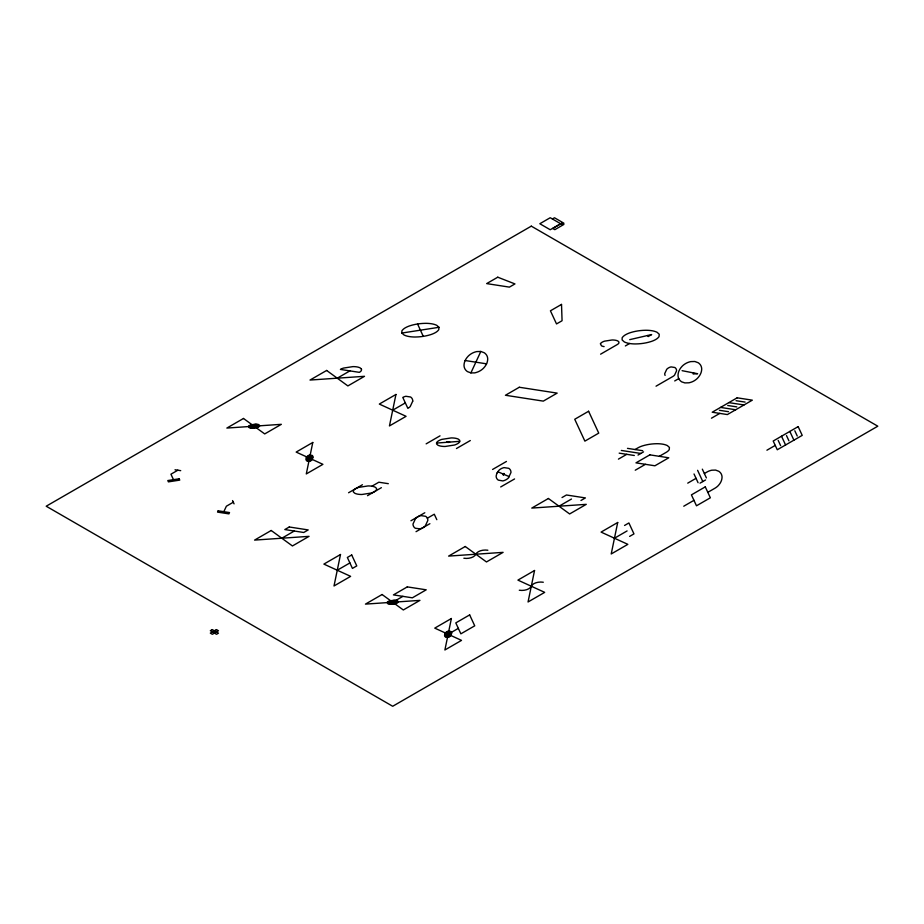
<?xml version="1.0" encoding="UTF-8"?>
<svg xmlns="http://www.w3.org/2000/svg" width="924" height="924" viewBox="0 0 924 924"><rect width="100%" height="100%" fill="white"/><g stroke="black" fill="none" stroke-linecap="round" stroke-linejoin="round"><path stroke-width="1.39" d="M401.871 333.044L401.871 330.873A14.876 8.593 0 0 1 405.278 327.824A21.945 12.67 0 0 1 410.337 325.652A33.16 19.138 0 0 1 425.236 323.342A21.945 12.67 0 0 1 431.508 323.77A14.01 8.085 0 0 1 436.763 325.329L438.969 327.304L438.773 329.649A14.01 8.085 0 0 1 435.562 332.513A21.945 12.67 0 0 1 430.503 334.696A33.16 19.138 0 0 1 415.604 337.006A21.945 12.67 0 0 1 409.332 336.579A14.01 8.085 0 0 1 404.077 335.019L401.871 333.044L438.969 327.304M223.839 511.677L226.38 506.213L233.31 502.217M470.894 372.892L480.827 351.466L484.245 352.749A14.01 8.085 0 0 1 486.948 355.775A21.945 12.67 0 0 1 487.687 359.401A33.16 19.138 0 0 1 483.691 368.006A21.945 12.67 0 0 1 479.914 370.928A14.876 8.593 0 0 1 474.647 372.892L470.894 372.892L467.475 371.621A14.01 8.085 0 0 1 464.772 368.584A21.945 12.67 0 0 1 464.033 364.957A33.16 19.138 0 0 1 468.029 356.364A21.945 12.67 0 0 1 471.806 353.43A14.01 8.085 0 0 1 476.761 351.582L480.827 351.466M693.705 372.961L693.115 373.954L697.643 373.723L682.085 370.674M552.413 218.976L554.492 217.775L563.917 223.215L561.838 224.417L550.219 217.729L539.824 223.735L550.219 229.741L560.614 223.735M177.87 470.212L170.94 474.208L173.481 479.672M337.26 378.182L349.896 370.894M392.7 410.187L405.336 402.899M426.149 443.855L440.009 435.851M348.579 492.746L362.439 484.742M281.82 538.23L294.294 531.023M371.91 486.209A8.755 5.059 0 0 1 375.19 487.191L376.576 488.415L376.449 489.882A8.755 5.059 0 0 1 374.451 491.672A13.721 7.923 0 0 1 371.286 493.035L361.965 494.479A13.721 7.923 0 0 1 358.05 494.213A8.755 5.059 0 0 1 354.77 493.243L353.384 492.007L353.384 490.656A9.298 5.371 0 0 1 355.509 488.75A13.721 7.923 0 0 1 358.674 487.387L367.995 485.943A13.721 7.923 0 0 1 371.91 486.209L378.84 482.213L388.311 483.679M600.6 354.181L617.232 344.571A7.011 4.043 0 0 0 618.837 343.139L618.93 341.972L617.833 340.979A7.011 4.043 0 0 0 615.199 340.205A10.973 6.341 0 0 0 612.069 339.986L604.619 341.141A10.973 6.341 0 0 0 602.09 342.238A7.438 4.297 0 0 0 600.381 343.751L601.489 345.83A7.011 4.043 0 0 0 604.111 346.604M625.352 345.957L629.602 343.509A21.945 12.67 0 0 0 635.874 343.936A33.16 19.138 0 0 0 650.773 341.626A21.945 12.67 0 0 0 655.832 339.454A14.01 8.085 0 0 0 659.043 336.579L659.239 334.234L657.033 332.259A14.01 8.085 0 0 0 651.778 330.7A21.945 12.67 0 0 0 645.506 330.272A33.16 19.138 0 0 0 630.607 332.582A21.945 12.67 0 0 0 625.536 334.765A14.876 8.593 0 0 0 622.141 337.803L622.141 339.974L624.347 341.949A14.01 8.085 0 0 0 629.602 343.509M367.521 495.68L381.381 487.676M456.444 448.533L470.304 440.54M492.584 469.461L506.444 461.457M410.949 520.755L424.809 512.751M337.26 570.235L349.896 562.935M427.35 518.214A8.755 5.059 0 0 0 425.664 516.32L420.986 515.604A8.755 5.059 0 0 0 417.879 516.759A13.721 7.923 0 0 0 415.523 518.583L413.028 523.954A13.721 7.923 0 0 0 413.49 526.218A9.298 5.371 0 0 0 415.28 528.239L419.854 528.84A8.755 5.059 0 0 0 422.961 527.685A13.721 7.923 0 0 0 425.317 525.86L427.812 520.478A13.721 7.923 0 0 0 427.35 518.214L434.28 514.218L436.821 519.681M656.04 386.186L672.672 376.588A10.973 6.341 0 0 0 674.566 375.121L676.553 370.824A10.973 6.341 0 0 0 676.183 369.011A7.011 4.043 0 0 0 674.832 367.498L671.101 366.909A7.011 4.043 0 0 0 668.618 367.844A10.973 6.341 0 0 0 666.724 369.3L664.726 373.596A10.973 6.341 0 0 0 665.095 375.41M674.705 380.954L678.77 378.609A21.945 12.67 0 0 1 678.031 374.982A33.16 19.138 0 0 1 682.028 366.378A21.945 12.67 0 0 1 685.804 363.455A14.01 8.085 0 0 1 690.771 361.607L694.836 361.492L698.255 362.762A14.01 8.085 0 0 1 700.946 365.8A21.945 12.67 0 0 1 701.686 369.427A33.16 19.138 0 0 1 697.701 378.02A21.945 12.67 0 0 1 693.924 380.954A14.01 8.085 0 0 1 688.957 382.802L684.892 382.917L681.635 381.831A14.876 8.593 0 0 1 678.77 378.609M416.031 531.681L429.891 523.689M500.704 486.948L514.564 478.944M618.433 459.124L626.749 454.331M635.065 449.526L637.837 447.921A20.571 11.873 0 0 1 642.584 445.876A31.081 17.949 0 0 1 656.548 443.716A20.571 11.873 0 0 1 662.427 444.121A13.132 7.588 0 0 1 667.359 445.576L669.426 447.435L669.242 449.63A13.132 7.588 0 0 1 666.239 452.321L659.309 456.317M562.023 497.551L566.458 494.987L585.4 497.921L580.965 500.485M638.01 455.058L643.554 451.859M392.7 602.24L402.899 596.35M559.02 506.213L571.494 499.018M711.48 418.191L719.796 413.398M635.25 470.212L645.449 464.322M687.733 483.137L696.049 478.332M704.365 473.527L707.137 471.933A13.132 7.588 0 0 1 711.792 470.201L715.603 470.085L718.803 471.286A13.132 7.588 0 0 1 721.332 474.127A20.571 11.873 0 0 1 722.025 477.523A31.081 17.949 0 0 1 718.283 485.585A20.571 11.873 0 0 1 714.749 488.334L707.819 492.33M624.555 525.467L628.898 522.961L633.968 533.887L629.637 536.394M700.034 483.148L705.578 479.949M448.14 634.245L458.339 628.366M614.46 538.23L627.096 530.93M766.92 450.207L775.236 445.403M683.76 506.213L693.959 500.334M629.729 339.651L651.651 334.557L648.209 336.544L647.505 335.528M448.383 441.857L447.216 442.238L448.279 442.515M436.59 443.07L459.69 441.337M736.047 400.693L745.125 402.09M465.153 360.522L486.567 363.837M728.851 402.621L744.005 404.966M727.731 405.486L736.809 406.895M720.535 407.415L735.689 409.759M719.415 410.291L728.493 411.7M627.488 448.359L642.63 450.693M621.321 450.45L640.782 453.453M619.172 453.153L634.314 455.497M175.029 469.773L180.711 470.651M497.874 471.748L509.286 476.668M214.472 630.711L216.516 631.889M212.266 631.993L214.31 633.171M794.813 430.78L797.239 436.024M789.835 431.427L793.901 440.171M786.497 435.574L788.923 440.817M781.519 436.232L785.585 444.975M778.181 440.378L780.607 445.622M702.332 469.161L706.386 477.904M697.597 470.316L702.806 481.554M694.016 473.966L698.07 482.709M417.556 323.989L423.284 336.359M232.548 500.577L234.072 503.857M543.3 582.236A9.806 5.66 0 0 0 531.3 586.232A9.806 5.66 0 0 1 519.3 590.24M487.86 550.23A9.806 5.66 0 0 0 475.86 554.227A9.806 5.66 0 0 1 463.86 558.235M248.533 426.403L249.191 427.65A4.204 2.425 0 0 0 250.774 428.112A6.584 3.8 0 0 0 252.656 428.239L257.126 427.558A6.584 3.8 0 0 0 258.639 426.9A4.204 2.425 0 0 0 259.609 426.045L259.009 424.74A4.204 2.425 0 0 0 257.426 424.278A6.584 3.8 0 0 0 255.544 424.151L251.074 424.844A6.584 3.8 0 0 0 249.561 425.49A4.458 2.576 0 0 0 248.533 426.403M249.468 426.368L250.011 427.408A3.5 2.021 0 0 0 251.328 427.8A5.486 3.165 0 0 0 252.899 427.904L256.618 427.327A5.486 3.165 0 0 0 257.888 426.784A3.5 2.021 0 0 0 258.685 426.068L258.189 424.982A3.5 2.021 0 0 0 256.872 424.601A5.486 3.165 0 0 0 255.301 424.486L251.582 425.063A5.486 3.165 0 0 0 250.312 425.606A3.719 2.148 0 0 0 249.468 426.368M250.392 426.334L250.831 427.165A2.807 1.617 0 0 0 251.882 427.477A4.389 2.529 0 0 0 253.141 427.558L256.121 427.096A4.389 2.529 0 0 0 257.126 426.669A2.807 1.617 0 0 0 257.773 426.091L257.369 425.225A2.807 1.617 0 0 0 256.318 424.913A4.389 2.529 0 0 0 255.059 424.832L252.079 425.294A4.389 2.529 0 0 0 251.074 425.733A2.98 1.721 0 0 0 250.392 426.334M251.316 426.299L251.651 426.923A2.102 1.213 0 0 0 252.437 427.154A3.292 1.906 0 0 0 253.372 427.223L255.613 426.876A3.292 1.906 0 0 0 256.375 426.553A2.102 1.213 0 0 0 256.849 426.114L256.549 425.467A2.102 1.213 0 0 0 255.763 425.236A3.292 1.906 0 0 0 254.828 425.167L252.587 425.514A3.292 1.906 0 0 0 251.825 425.849A2.229 1.294 0 0 0 251.316 426.299M252.24 426.264C255.925 428.551 256.803 423.585 252.24 426.264M253.176 426.23L255.024 426.056L253.176 426.23M387.133 602.448L387.791 603.695A4.204 2.425 0 0 0 389.374 604.157A6.584 3.8 0 0 0 391.256 604.284L395.726 603.603A6.584 3.8 0 0 0 397.239 602.945A4.204 2.425 0 0 0 398.209 602.078L397.609 600.785A4.204 2.425 0 0 0 396.026 600.323A6.584 3.8 0 0 0 394.144 600.196L389.674 600.889A6.584 3.8 0 0 0 388.161 601.536A4.458 2.576 0 0 0 387.133 602.448M388.068 602.413L388.611 603.453A3.5 2.021 0 0 0 389.928 603.846A5.486 3.165 0 0 0 391.499 603.949L395.218 603.372A5.486 3.165 0 0 0 396.488 602.829A3.5 2.021 0 0 0 397.285 602.113L396.789 601.027A3.5 2.021 0 0 0 395.472 600.635A5.486 3.165 0 0 0 393.901 600.531L390.182 601.108A5.486 3.165 0 0 0 388.912 601.651A3.719 2.148 0 0 0 388.068 602.413M388.992 602.379L389.431 603.21A2.807 1.617 0 0 0 390.482 603.522A4.389 2.529 0 0 0 391.741 603.603L394.721 603.141A4.389 2.529 0 0 0 395.726 602.714A2.807 1.617 0 0 0 396.373 602.136L395.969 601.27A2.807 1.617 0 0 0 394.918 600.958A4.389 2.529 0 0 0 393.659 600.877L390.679 601.339A4.389 2.529 0 0 0 389.674 601.767A2.98 1.721 0 0 0 388.992 602.379M389.916 602.344L390.251 602.968A2.102 1.213 0 0 0 391.037 603.199A3.292 1.906 0 0 0 391.972 603.268L394.213 602.922A3.292 1.906 0 0 0 394.975 602.587A2.102 1.213 0 0 0 395.449 602.159L395.149 601.512A2.102 1.213 0 0 0 394.363 601.281A3.292 1.906 0 0 0 393.428 601.212L391.187 601.559A3.292 1.906 0 0 0 390.425 601.894A2.229 1.294 0 0 0 389.916 602.344M390.84 602.309C394.525 604.596 395.403 599.63 390.84 602.309M391.776 602.275L393.624 602.101L391.776 602.275M436.59 442.631L436.59 443.994L437.964 445.229A8.755 5.059 0 0 0 441.245 446.2A13.721 7.923 0 0 0 445.172 446.465L454.481 445.022A13.721 7.923 0 0 0 457.646 443.659A8.755 5.059 0 0 0 459.644 441.868L459.771 440.401L458.396 439.166A8.755 5.059 0 0 0 455.105 438.195A13.721 7.923 0 0 0 451.189 437.93L441.88 439.374A13.721 7.923 0 0 0 438.715 440.736A9.298 5.371 0 0 0 436.59 442.631M446.789 442.25L449.572 441.984L446.789 442.25M447.678 442.215L449.064 442.053L447.678 442.215M361.492 369.092L361.365 370.559A8.755 5.059 0 0 1 359.367 372.349L340.425 369.427A13.721 7.923 0 0 1 343.589 368.064L352.91 366.62A13.721 7.923 0 0 1 356.826 366.886A8.755 5.059 0 0 1 360.106 367.868L361.492 369.092M312.786 442.469L306.294 473.931L322.926 464.333L296.154 452.079L312.786 442.469M340.506 554.504L334.014 585.966L350.646 576.357L323.874 564.102L340.506 554.504M395.946 394.456L389.454 425.929L406.086 416.32L379.314 404.065L395.946 394.456M451.386 618.514L444.894 649.976L461.526 640.378L434.754 628.124L451.386 618.514M534.546 570.501L528.054 601.963L544.686 592.365L517.914 580.11L534.546 570.501M617.706 522.487L611.214 553.961L627.846 544.351L601.074 532.097L617.706 522.487M306.329 457.703L305.994 459.043A6.584 3.8 0 0 0 306.214 460.129A4.458 2.576 0 0 0 307.068 461.088L309.263 461.388A4.204 2.425 0 0 0 310.753 460.833A6.584 3.8 0 0 0 311.896 459.956L313.086 457.368A6.584 3.8 0 0 0 312.866 456.283A4.204 2.425 0 0 0 312.058 455.37L309.817 455.024A4.204 2.425 0 0 0 308.327 455.578A6.584 3.8 0 0 0 307.184 456.456L306.329 457.703M306.86 457.796L306.583 458.905A5.486 3.165 0 0 0 306.768 459.806A3.719 2.148 0 0 0 307.484 460.614L309.309 460.857A3.5 2.021 0 0 0 310.556 460.395A5.486 3.165 0 0 0 311.503 459.655L312.497 457.507A5.486 3.165 0 0 0 312.312 456.606A3.5 2.021 0 0 0 311.642 455.844L309.771 455.555A3.5 2.021 0 0 0 308.524 456.017A5.486 3.165 0 0 0 307.577 456.745L306.86 457.796M307.403 457.877L307.172 458.766A4.389 2.529 0 0 0 307.322 459.482A2.98 1.721 0 0 0 307.9 460.129L309.355 460.325A2.807 1.617 0 0 0 310.349 459.956A4.389 2.529 0 0 0 311.111 459.367L311.908 457.646A4.389 2.529 0 0 0 311.758 456.93A2.807 1.617 0 0 0 311.215 456.317L309.725 456.086A2.807 1.617 0 0 0 308.732 456.456A4.389 2.529 0 0 0 307.969 457.045L307.403 457.877M307.935 457.958L307.761 458.616A3.292 1.906 0 0 0 307.877 459.17A2.229 1.294 0 0 0 308.304 459.644L309.401 459.794A2.102 1.213 0 0 0 310.152 459.517A3.292 1.906 0 0 0 310.718 459.078L311.319 457.784A3.292 1.906 0 0 0 311.203 457.241A2.102 1.213 0 0 0 310.799 456.791L309.679 456.618A2.102 1.213 0 0 0 308.928 456.895A3.292 1.906 0 0 0 308.362 457.334L307.935 457.958M308.466 458.038C309.39 461.977 312.197 454.747 308.466 458.038M309.009 458.119C309.471 460.094 310.868 456.479 309.009 458.119M412.728 401.155L410.233 406.537A13.721 7.923 0 0 1 407.877 408.362L402.795 397.436A8.755 5.059 0 0 1 405.902 396.281L410.579 396.997A8.755 5.059 0 0 1 412.266 398.891A13.721 7.923 0 0 1 412.728 401.155M444.929 633.749L444.594 635.077A6.584 3.8 0 0 0 444.814 636.174A4.458 2.576 0 0 0 445.668 637.133L447.863 637.421A4.204 2.425 0 0 0 449.353 636.867A6.584 3.8 0 0 0 450.496 635.989L451.686 633.414A6.584 3.8 0 0 0 451.466 632.328A4.204 2.425 0 0 0 450.658 631.415L448.417 631.069A4.204 2.425 0 0 0 446.927 631.623A6.584 3.8 0 0 0 445.784 632.501L444.929 633.749M445.46 633.829L445.183 634.938A5.486 3.165 0 0 0 445.368 635.851A3.719 2.148 0 0 0 446.084 636.659L447.909 636.902A3.5 2.021 0 0 0 449.156 636.44A5.486 3.165 0 0 0 450.103 635.7L451.097 633.552A5.486 3.165 0 0 0 450.912 632.651A3.5 2.021 0 0 0 450.242 631.889L448.371 631.6A3.5 2.021 0 0 0 447.124 632.062A5.486 3.165 0 0 0 446.177 632.79L445.46 633.829M446.003 633.922L445.772 634.8A4.389 2.529 0 0 0 445.922 635.527A2.98 1.721 0 0 0 446.5 636.174L447.955 636.37A2.807 1.617 0 0 0 448.949 636.001A4.389 2.529 0 0 0 449.711 635.412L450.508 633.691A4.389 2.529 0 0 0 450.358 632.963A2.807 1.617 0 0 0 449.815 632.363L448.325 632.131A2.807 1.617 0 0 0 447.332 632.501A4.389 2.529 0 0 0 446.569 633.079L446.003 633.922M446.535 634.003L446.361 634.661A3.292 1.906 0 0 0 446.477 635.204A2.229 1.294 0 0 0 446.904 635.689L448.001 635.839A2.102 1.213 0 0 0 448.752 635.562A3.292 1.906 0 0 0 449.318 635.123L449.919 633.829A3.292 1.906 0 0 0 449.803 633.286A2.102 1.213 0 0 0 449.399 632.836L448.279 632.663A2.102 1.213 0 0 0 447.528 632.94A3.292 1.906 0 0 0 446.962 633.379L446.535 634.003M447.066 634.083C447.99 638.022 450.797 630.792 447.066 634.083M447.609 634.164C448.071 636.139 449.468 632.524 447.609 634.164M496.869 473.192L496.176 475.964A13.721 7.923 0 0 0 496.638 478.228A8.755 5.059 0 0 0 498.325 480.133L502.806 480.919A9.298 5.371 0 0 0 506.098 479.695A13.721 7.923 0 0 0 508.466 477.87L510.96 472.499A13.721 7.923 0 0 0 510.498 470.235A8.755 5.059 0 0 0 508.812 468.329L504.134 467.613A8.755 5.059 0 0 0 501.027 468.768A13.721 7.923 0 0 0 498.671 470.593L496.869 473.192M502.76 474.104C503.453 477.061 505.555 471.644 502.76 474.104M503.049 474.127C503.511 476.091 504.908 472.487 503.049 474.127M503.314 474.162L503.314 474.162M218.168 510.799L217.556 512.115L228.909 513.871L229.522 512.566L218.168 510.799M531.3 226.149L46.2 506.213L392.7 706.271L877.8 426.195L531.3 226.149M561.838 223.215L552.737 228.471L554.816 229.672L563.917 224.417L561.838 223.215M243.486 418.468L226.854 428.066L281.346 424.324L264.714 433.922L243.486 418.468M326.646 370.455L310.014 380.053L364.506 376.311L347.874 385.92L326.646 370.455M497.759 277.2L486.671 283.599L509.401 287.121L514.945 283.922L497.759 277.2M561.515 304.412L550.427 310.811L556.525 323.931L562.069 320.732L561.515 304.412M271.206 530.491L254.574 540.101L309.066 536.347L292.434 545.957L271.206 530.491M519.3 387.26L505.44 395.264L543.3 401.12L557.16 393.116L519.3 387.26M289.258 526.992L284.823 529.556L303.765 532.49L308.2 529.926L289.258 526.992M588.6 411.261L574.74 419.265L584.88 441.129L598.74 433.125L588.6 411.261M212.266 629.591L210.314 630.711L216.516 634.291L218.468 633.171L212.266 629.591M216.424 629.591L210.314 633.113L212.358 634.291L218.468 630.769L216.424 629.591M351.697 554.966L347.355 557.472L352.437 568.399L356.768 565.904L351.697 554.966M382.086 594.513L365.454 604.111L419.946 600.369L403.314 609.967L382.086 594.513M465.246 546.5L448.614 556.098L503.106 552.356L486.474 561.954L465.246 546.5M548.406 498.486L531.774 508.084L586.266 504.342L569.634 513.952L548.406 498.486M407.288 586.89L393.428 594.894L412.358 597.816L426.218 589.812L407.288 586.89M737.167 397.817L712.219 412.219L727.373 414.564L752.321 400.161L737.167 397.817M649.838 454.851L635.978 462.855L654.908 465.788L668.768 457.784L649.838 454.851M469.658 614.899L455.798 622.903L460.868 633.829L474.728 625.825L469.658 614.899M798.151 426.622L773.203 441.025L777.269 449.769L802.217 435.366L798.151 426.622M705.278 486.867L691.418 494.871L696.488 505.798L710.348 497.793L705.278 486.867M179.152 478.794L167.798 480.549L168.411 481.866L179.764 480.11L179.152 478.794"/></g></svg>
